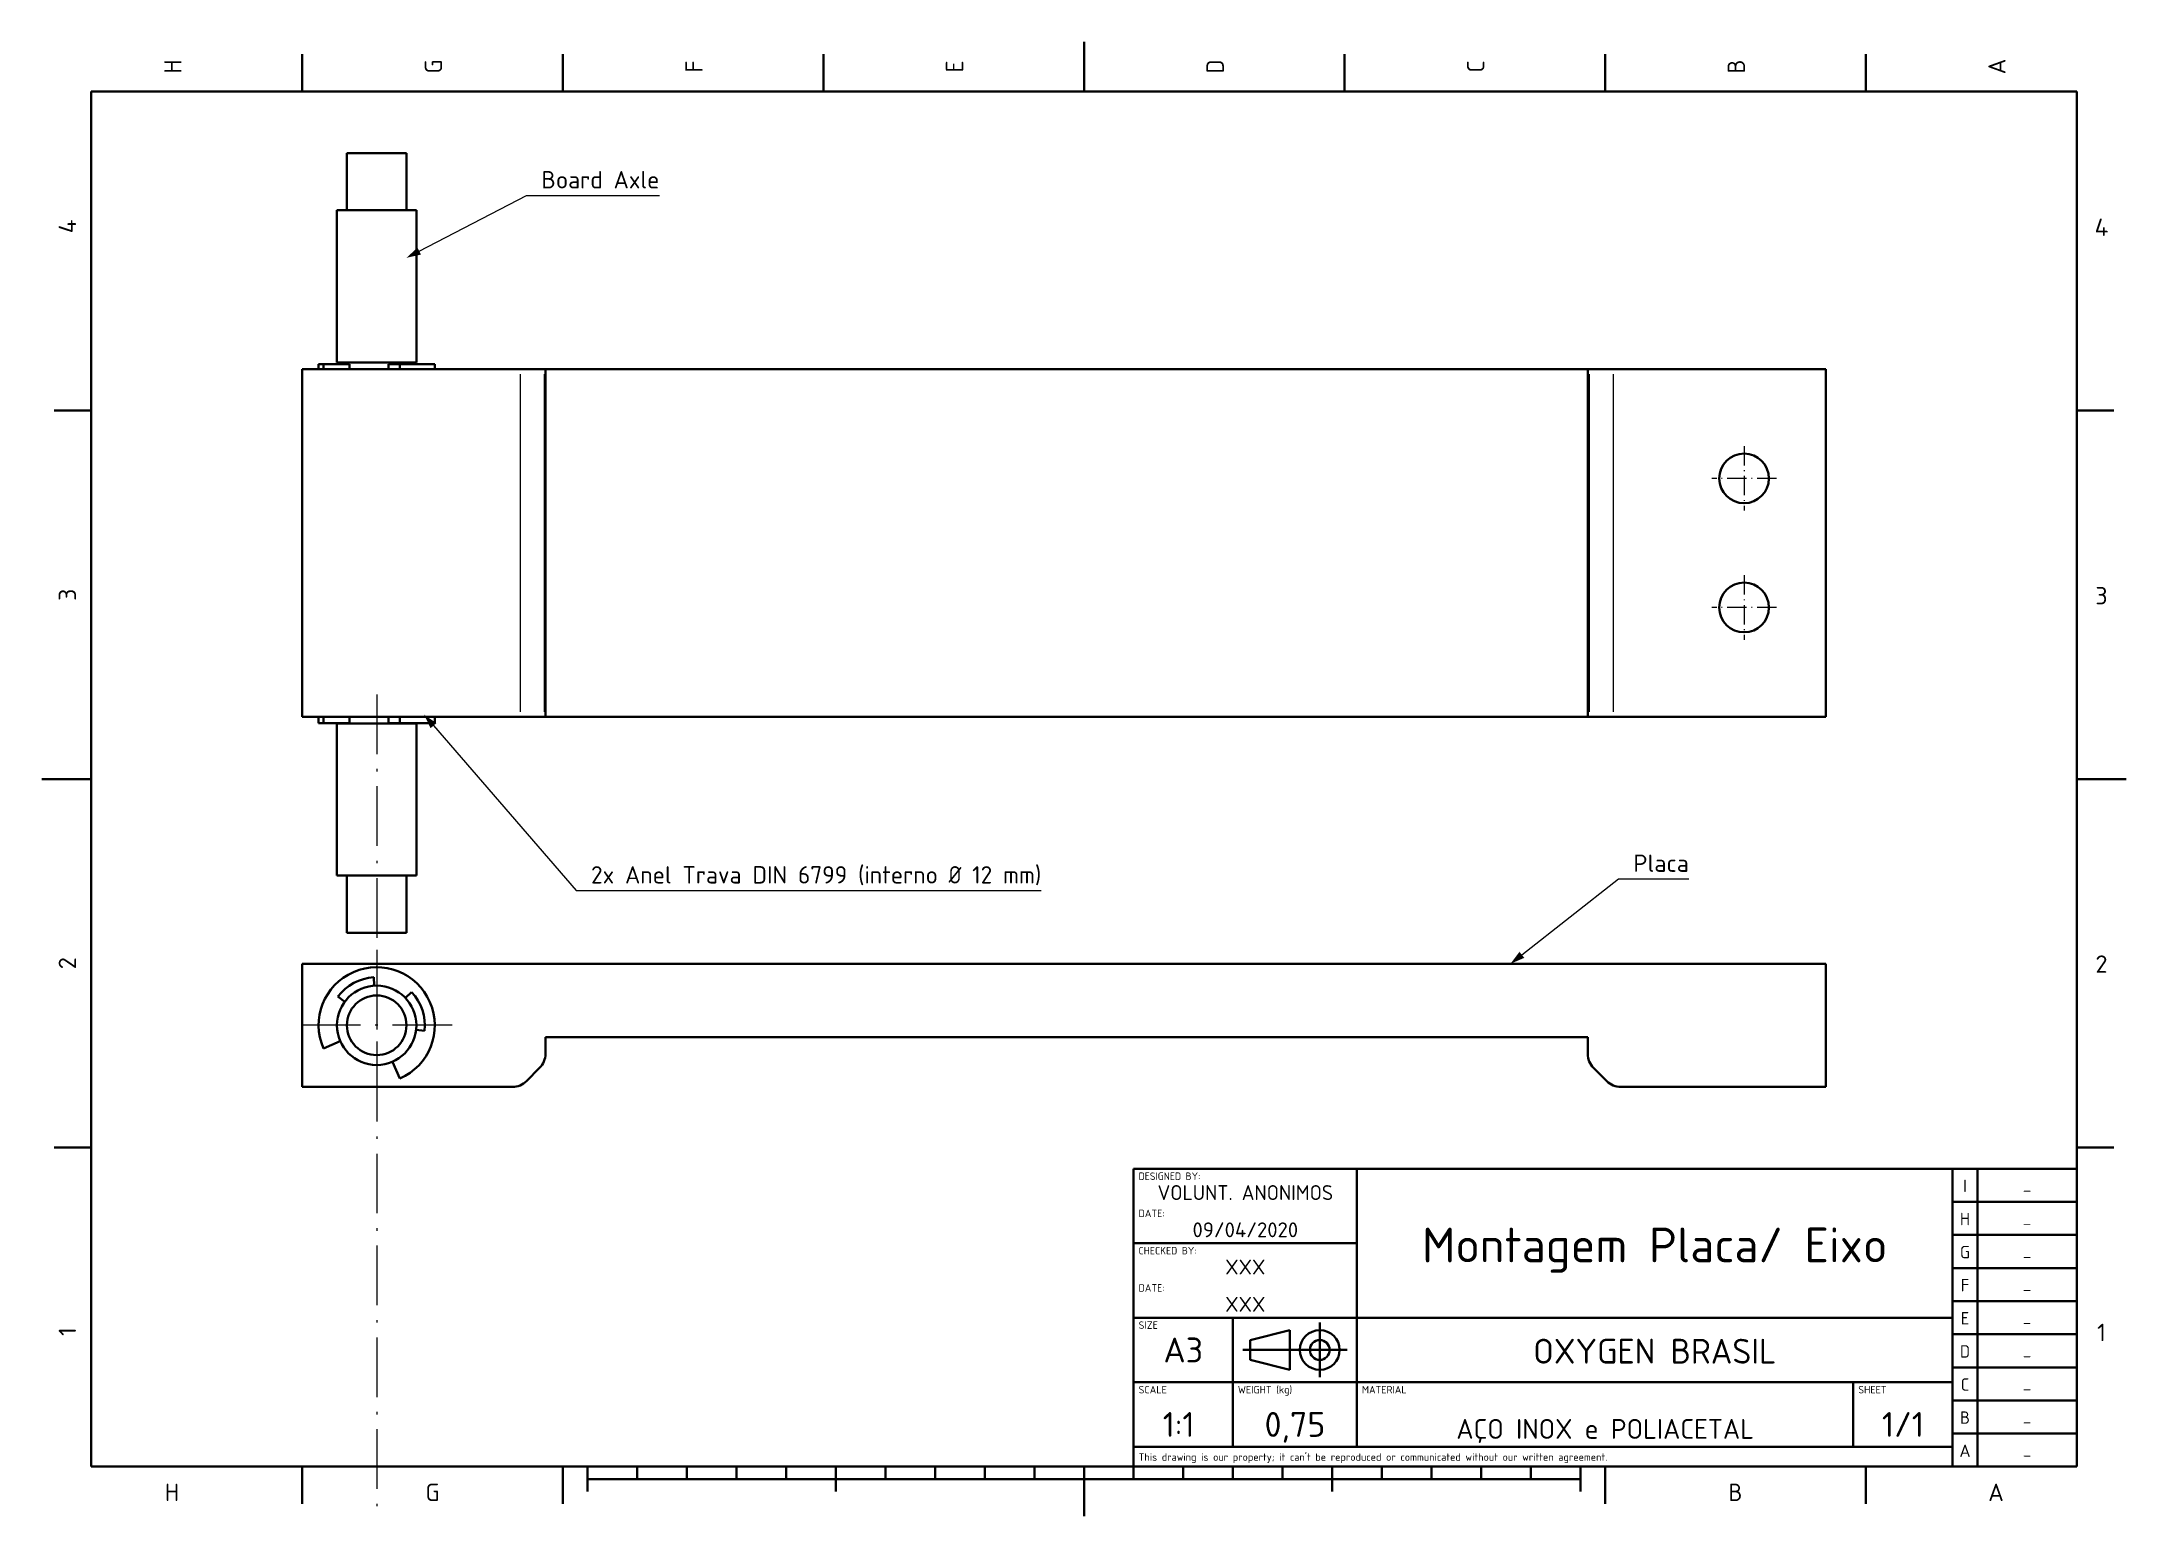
# Model space of a CAD drawing. Extents: x 0 to 420, y 0 to 297.
import ezdxf
from ezdxf.enums import TextEntityAlignment as Align

# ---------------------------------------------------------------- set-up
doc = ezdxf.new("R2010")
doc.units = 0
doc.linetypes.add('DASHDOT', pattern=[18.5, 12, -3, 0.5, -3])
doc.layers.get('0').update_dxf_attribs({"lineweight": 13})
doc.styles.get("Standard").update_dxf_attribs({"font": 'isocp.shx'})

# ---------------------------------------------------------------- blocks, each defined once
blk = doc.blocks.new('BLOCK812')
at = {"color": 7, "lineweight": 18, "width": 1.110901}
blk.add_text('A', height=3.5, dxfattribs=at).set_placement((392.176208, 3.076224), (395.323761, 3.076224), align=Align.FIT)
blk = doc.blocks.new('BLOCK813')
at = {"color": 7, "lineweight": 18, "width": 0.933334}
blk.add_text('H', height=3.5, dxfattribs=at).set_placement((24.85, 3.076224), (27.650002, 3.076224), align=Align.FIT)
blk = doc.blocks.new('BLOCK814')
at = {"color": 7, "lineweight": 18, "width": 0.933329}
blk.add_text('B', height=3.5, dxfattribs=at).set_placement((339.850006, 3.076224), (342.649994, 3.076224), align=Align.FIT)
blk = doc.blocks.new('BLOCK815')
at = {"color": 7, "lineweight": 18, "width": 0.933334}
blk.add_text('G', height=3.5, dxfattribs=at).set_placement((77.349998, 3.076224), (80.150002, 3.076224), align=Align.FIT)
blk = doc.blocks.new('BLOCK816')
at = {"color": 7, "lineweight": 18, "width": 0.933329}
blk.add_text('D', height=3.5, rotation=90, dxfattribs=at).set_placement((238.173782, 290.600006), (238.173782, 293.399994), align=Align.FIT)
blk = doc.blocks.new('BLOCK817')
at = {"color": 7, "lineweight": 18, "width": 0.863838}
blk.add_text('E', height=3.5, rotation=90, dxfattribs=at).set_placement((185.673782, 290.776215), (185.673782, 293.223755), align=Align.FIT)
blk = doc.blocks.new('BLOCK818')
at = {"color": 7, "lineweight": 18, "width": 0.815847}
blk.add_text('C', height=3.5, rotation=90, dxfattribs=at).set_placement((290.673767, 290.776215), (290.673767, 293.223755), align=Align.FIT)
blk = doc.blocks.new('BLOCK819')
at = {"color": 7, "lineweight": 18, "width": 0.863838}
blk.add_text('F', height=3.5, rotation=90, dxfattribs=at).set_placement((133.173782, 290.776215), (133.173782, 293.223755), align=Align.FIT)
blk = doc.blocks.new('BLOCK820')
at = {"color": 7, "lineweight": 18, "width": 0.933329}
blk.add_text('B', height=3.5, rotation=90, dxfattribs=at).set_placement((343.173767, 290.600006), (343.173767, 293.399994), align=Align.FIT)
blk = doc.blocks.new('BLOCK821')
at = {"color": 7, "lineweight": 18, "width": 0.933329}
blk.add_text('G', height=3.5, rotation=90, dxfattribs=at).set_placement((80.673775, 290.600006), (80.673775, 293.399994), align=Align.FIT)
blk = doc.blocks.new('BLOCK822')
at = {"color": 7, "lineweight": 18, "width": 1.110901}
blk.add_text('A', height=3.5, rotation=90, dxfattribs=at).set_placement((395.673767, 290.426208), (395.673767, 293.573761), align=Align.FIT)
blk = doc.blocks.new('BLOCK823')
at = {"color": 7, "lineweight": 18, "width": 0.933329}
blk.add_text('H', height=3.5, rotation=90, dxfattribs=at).set_placement((28.173777, 290.600006), (28.173777, 293.399994), align=Align.FIT)
blk = doc.blocks.new('BLOCK824')
at = {"color": 7, "lineweight": 18, "width": 0.863838}
blk.add_text('3', height=3.5, dxfattribs=at).set_placement((413.776215, 183.676224), (416.223755, 183.676224), align=Align.FIT)
blk = doc.blocks.new('BLOCK825')
at = {"color": 7, "lineweight": 18, "width": 0.863843}
blk.add_text('3', height=3.5, rotation=90, dxfattribs=at).set_placement((6.923776, 184.376236), (6.923776, 186.823792), align=Align.FIT)
blk = doc.blocks.new('BLOCK826')
at = {"color": 7, "lineweight": 18, "width": 0.863838}
blk.add_text('2', height=3.5, dxfattribs=at).set_placement((413.776215, 109.476227), (416.223755, 109.476227), align=Align.FIT)
blk = doc.blocks.new('BLOCK827')
at = {"color": 7, "lineweight": 18, "width": 0.863843}
blk.add_text('2', height=3.5, rotation=90, dxfattribs=at).set_placement((6.923776, 110.176224), (6.923776, 112.623779), align=Align.FIT)
blk = doc.blocks.new('BLOCK828')
at = {"color": 7, "lineweight": 18, "width": 0.933329}
blk.add_text('4', height=3.5, dxfattribs=at).set_placement((413.600006, 257.876221), (416.399994, 257.876221), align=Align.FIT)
blk = doc.blocks.new('BLOCK829')
at = {"color": 7, "lineweight": 18, "width": 0.933329}
blk.add_text('4', height=3.5, rotation=90, dxfattribs=at).set_placement((6.923776, 258.399994), (6.923776, 261.199982), align=Align.FIT)
blk = doc.blocks.new('BLOCK830')
at = {"color": 7, "lineweight": 18, "width": 0.953214}
blk.add_text('1', height=3.5, dxfattribs=at).set_placement((414.126221, 35.276226), (415.873779, 35.276226), align=Align.FIT)
blk = doc.blocks.new('BLOCK831')
at = {"color": 7, "lineweight": 18, "width": 0.95321}
blk.add_text('1', height=3.5, rotation=90, dxfattribs=at).set_placement((6.923776, 36.326225), (6.923776, 38.073776), align=Align.FIT)
blk = doc.blocks.new('BLOCK832')
at = {"color": 7, "lineweight": 18, "width": 0.779092}
blk.add_text("This drawing is our property; it can't be reproduced or communicated without our written agreement.", height=1.5, dxfattribs=at).set_placement((221, 11.175525), (315.437073, 11.175525), align=Align.FIT)
blk = doc.blocks.new('BLOCK833')
at = {"color": 7, "lineweight": 18, "width": 0.857432}
blk.add_text('SCALE', height=1.5, dxfattribs=at).set_placement((221, 24.751049), (226.695801, 24.751049), align=Align.FIT)
blk = doc.blocks.new('BLOCK834')
at = {"color": 7, "lineweight": 18, "width": 0.632}
blk.add_text('  1:1', height=5, dxfattribs=at).set_placement((219.755249, 16), (232.244766, 16), align=Align.FIT)
blk = doc.blocks.new('BLOCK835')
at = {"color": 7, "lineweight": 18, "width": 0.802234}
blk.add_text('WEIGHT (kg)', height=1.5, dxfattribs=at).set_placement((241, 24.751049), (251.944763, 24.751049), align=Align.FIT)
blk = doc.blocks.new('BLOCK836')
at = {"color": 7, "lineweight": 18, "width": 0.767144}
blk.add_text('0,75', height=5, dxfattribs=at).set_placement((246.381119, 16), (258.618896, 16), align=Align.FIT)
blk = doc.blocks.new('BLOCK837')
at = {"color": 7, "lineweight": 18, "width": 0.899371}
blk.add_text('MATERIAL', height=1.5, dxfattribs=at).set_placement((266, 24.751049), (274.993713, 24.751049), align=Align.FIT)
blk = doc.blocks.new('BLOCK838')
at = {"color": 7, "lineweight": 18, "width": 0.813498}
blk.add_text('AÇO INOX e POLIACETAL', height=4, dxfattribs=at).set_placement((285.016785, 15.6), (344.983215, 15.6), align=Align.FIT)
blk = doc.blocks.new('BLOCK839')
at = {"color": 7, "lineweight": 18, "width": 0.839691}
blk.add_text('SHEET', height=1.5, dxfattribs=at).set_placement((366, 24.751049), (371.697906, 24.751049), align=Align.FIT)
blk = doc.blocks.new('BLOCK840')
at = {"color": 7, "lineweight": 18, "width": 0.672753}
blk.add_text('1/1', height=5, dxfattribs=at).set_placement((370.755249, 16), (379.244751, 16), align=Align.FIT)
blk = doc.blocks.new('BLOCK841')
at = {"color": 7, "lineweight": 18, "width": 0.839548}
blk.add_text('SIZE', height=1.5, dxfattribs=at).set_placement((221, 37.751049), (224.897903, 37.751049), align=Align.FIT)
blk = doc.blocks.new('BLOCK842')
at = {"color": 7, "lineweight": 18, "width": 0.959161}
blk.add_text('A3', height=5, dxfattribs=at).set_placement((226.003494, 31), (233.996506, 31), align=Align.FIT)
blk = doc.blocks.new('BLOCK843')
at = {"color": 7, "lineweight": 18, "width": 0.832841}
blk.add_text('OXYGEN BRASIL', height=5, dxfattribs=at).set_placement((300.510498, 30.751749), (349.489502, 30.751749), align=Align.FIT)
blk = doc.blocks.new('BLOCK844')
at = {"color": 7, "lineweight": 18, "width": 0.779581}
blk.add_text('CHECKED BY:', height=1.5, dxfattribs=at).set_placement((221, 52.751049), (232.69371, 52.751049), align=Align.FIT)
blk = doc.blocks.new('BLOCK845')
at = {"color": 7, "lineweight": 18, "width": 0.993964}
blk.add_text('XXX', height=3, dxfattribs=at).set_placement((238.45314, 48.700001), (246.546844, 48.700001), align=Align.FIT)
blk = doc.blocks.new('BLOCK846')
at = {"color": 7, "lineweight": 18, "width": 0.9182}
blk.add_text('DATE:', height=1.5, dxfattribs=at).set_placement((221, 45.251049), (226.246857, 45.251049), align=Align.FIT)
blk = doc.blocks.new('BLOCK847')
at = {"color": 7, "lineweight": 18, "width": 0.993964}
blk.add_text('XXX', height=3, dxfattribs=at).set_placement((238.45314, 41.200001), (246.546844, 41.200001), align=Align.FIT)
blk = doc.blocks.new('BLOCK848')
at = {"color": 7, "lineweight": 18, "width": 0.802887}
blk.add_text('DESIGNED BY:', height=1.5, dxfattribs=at).set_placement((221, 67.751053), (233.444748, 67.751053), align=Align.FIT)
blk = doc.blocks.new('BLOCK849')
at = {"color": 7, "lineweight": 18, "width": 0.817531}
blk.add_text('VOLUNT. ANONIMOS', height=3, dxfattribs=at).set_placement((224.80629, 63.700001), (260.193695, 63.700001), align=Align.FIT)
blk = doc.blocks.new('BLOCK850')
at = {"color": 7, "lineweight": 18, "width": 0.9182}
blk.add_text('DATE:', height=1.5, dxfattribs=at).set_placement((221, 60.251049), (226.246857, 60.251049), align=Align.FIT)
blk = doc.blocks.new('BLOCK851')
at = {"color": 7, "lineweight": 18, "width": 0.741134}
blk.add_text('09/04/2020', height=3, dxfattribs=at).set_placement((231.859436, 56.200001), (253.140564, 56.200001), align=Align.FIT)
blk = doc.blocks.new('BLOCK852')
at = {"color": 7, "lineweight": 18, "width": 0.762044}
blk.add_text('Montagem Placa/ Eixo', height=7, dxfattribs=at).set_placement((278.134277, 51.152447), (371.865723, 51.152447), align=Align.FIT)
blk = doc.blocks.new('BLOCK853')
at = {"color": 7, "lineweight": 18, "width": 1.110905}
blk.add_text('A', height=2.5, dxfattribs=at).set_placement((386.375885, 11.959208), (388.624146, 11.959208), align=Align.FIT)
blk = doc.blocks.new('BLOCK854')
at = {"color": 7, "lineweight": 18, "width": 1.180341}
blk.add_text('_', height=2, dxfattribs=at).set_placement((399.100708, 12.234033), (400.899323, 12.234033), align=Align.FIT)
blk = doc.blocks.new('BLOCK855')
at = {"color": 7, "lineweight": 18, "width": 0.933333}
blk.add_text('B', height=2.5, dxfattribs=at).set_placement((386.5, 18.625874), (388.5, 18.625874), align=Align.FIT)
blk = doc.blocks.new('BLOCK856')
at = {"color": 7, "lineweight": 18, "width": 1.180341}
blk.add_text('_', height=2, dxfattribs=at).set_placement((399.100708, 18.9007), (400.899323, 18.9007), align=Align.FIT)
blk = doc.blocks.new('BLOCK857')
at = {"color": 7, "lineweight": 18, "width": 0.815855}
blk.add_text('C', height=2.5, dxfattribs=at).set_placement((386.625885, 25.29254), (388.374146, 25.29254), align=Align.FIT)
blk = doc.blocks.new('BLOCK858')
at = {"color": 7, "lineweight": 18, "width": 1.180341}
blk.add_text('_', height=2, dxfattribs=at).set_placement((399.100708, 25.567366), (400.899323, 25.567366), align=Align.FIT)
blk = doc.blocks.new('BLOCK859')
at = {"color": 7, "lineweight": 18, "width": 0.933333}
blk.add_text('D', height=2.5, dxfattribs=at).set_placement((386.5, 31.959206), (388.5, 31.959206), align=Align.FIT)
blk = doc.blocks.new('BLOCK860')
at = {"color": 7, "lineweight": 18, "width": 1.180341}
blk.add_text('_', height=2, dxfattribs=at).set_placement((399.100708, 32.234032), (400.899323, 32.234032), align=Align.FIT)
blk = doc.blocks.new('BLOCK861')
at = {"color": 7, "lineweight": 18, "width": 0.863846}
blk.add_text('E', height=2.5, dxfattribs=at).set_placement((386.625885, 38.625874), (388.374146, 38.625874), align=Align.FIT)
blk = doc.blocks.new('BLOCK862')
at = {"color": 7, "lineweight": 18, "width": 1.180341}
blk.add_text('_', height=2, dxfattribs=at).set_placement((399.100708, 38.9007), (400.899323, 38.9007), align=Align.FIT)
blk = doc.blocks.new('BLOCK863')
at = {"color": 7, "lineweight": 18, "width": 0.863846}
blk.add_text('F', height=2.5, dxfattribs=at).set_placement((386.625885, 45.292542), (388.374146, 45.292542), align=Align.FIT)
blk = doc.blocks.new('BLOCK864')
at = {"color": 7, "lineweight": 18, "width": 1.180341}
blk.add_text('_', height=2, dxfattribs=at).set_placement((399.100708, 45.567368), (400.899323, 45.567368), align=Align.FIT)
blk = doc.blocks.new('BLOCK865')
at = {"color": 7, "lineweight": 18, "width": 0.933333}
blk.add_text('G', height=2.5, dxfattribs=at).set_placement((386.5, 51.959206), (388.5, 51.959206), align=Align.FIT)
blk = doc.blocks.new('BLOCK866')
at = {"color": 7, "lineweight": 18, "width": 1.180341}
blk.add_text('_', height=2, dxfattribs=at).set_placement((399.100708, 52.234032), (400.899323, 52.234032), align=Align.FIT)
blk = doc.blocks.new('BLOCK867')
at = {"color": 7, "lineweight": 18, "width": 0.933333}
blk.add_text('H', height=2.5, dxfattribs=at).set_placement((386.5, 58.625874), (388.5, 58.625874), align=Align.FIT)
blk = doc.blocks.new('BLOCK868')
at = {"color": 7, "lineweight": 18, "width": 1.180341}
blk.add_text('_', height=2, dxfattribs=at).set_placement((399.100708, 58.9007), (400.899323, 58.9007), align=Align.FIT)
blk = doc.blocks.new('BLOCK869')
at = {"color": 7, "lineweight": 18, "width": 1.571347}
blk.add_text('I', height=2.5, dxfattribs=at).set_placement((387.125885, 65.292542), (387.874146, 65.292542), align=Align.FIT)
blk = doc.blocks.new('BLOCK870')
at = {"color": 7, "lineweight": 18, "width": 1.180341}
blk.add_text('_', height=2, dxfattribs=at).set_placement((399.100708, 65.56736), (400.899323, 65.56736), align=Align.FIT)
blk = doc.blocks.new('BLOCK871')
at = {"color": 7, "lineweight": 18}
blk.add_lwpolyline([(-91.734871, -36.800972), (-63, -70), (30.712822, -70)], dxfattribs=at)
blk.add_solid([(-91.147781, -36.292828), (-93.631294, -34.609924), (-92.32196, -37.30912)], dxfattribs=at)
for s, width, p, p2 in [('2x Anel Trava DIN 6799 (interno ', 0.769281, (-60, -68.599998), (12.055946, -68.599998)), ('%%c', 0.905882, (12.055946, -68.599998), (14.622612, -68.599998)), (' 12 mm)', 0.63514, (14.622612, -68.599998), (30.712822, -68.599998))]:
    blk.add_text(s, height=3.5, dxfattribs=dict(at, width=width)).set_placement(p, p2, align=Align.FIT)
blk = doc.blocks.new('BLOCK872')
at = {"color": 7, "lineweight": 18}
blk.add_lwpolyline([(-94.608261, 58.767914), (-73, 70), (-46.214684, 70)], dxfattribs=at)
blk.add_solid([(-94.96637, 59.456856), (-97.17942, 57.431412), (-94.250145, 58.078976)], dxfattribs=at)
at = {"color": 7, "lineweight": 18, "width": 0.839482}
blk.add_text('Board Axle', height=3.5, dxfattribs=at).set_placement((-70, 71.400002), (-46.214684, 71.400002), align=Align.FIT)
blk = doc.blocks.new('BLOCK873')
at = {"color": 7, "linetype": 'DASHDOT', "lineweight": 18, "ltscale": 0.325}
for p, q in [((172.320587, 19.5), (172.320587, 6.5)), ((178.820587, 13), (165.820587, 13))]:
    blk.add_line(p, q, dxfattribs=at)
blk = doc.blocks.new('BLOCK874')
at = {"color": 7, "linetype": 'DASHDOT', "lineweight": 18, "ltscale": 0.325}
for p, q in [((172.320587, -6.5), (172.320587, -19.5)), ((178.820587, -13), (165.820587, -13))]:
    blk.add_line(p, q, dxfattribs=at)
blk = doc.blocks.new('BLOCK875')
at = {"color": 7, "lineweight": 35}
for p, q in [((-97.596911, 78.5), (-109.179416, 78.5)), ((-109.179416, 67), (-109.179416, 78.5)), ((-97.179416, 78.5), (-97.596911, 78.5)), ((-97.179416, 67), (-97.179416, 78.5)), ((-106.111426, 67), (-111.179416, 67)), ((-111.179416, 36.35), (-111.179416, 67)), ((-95.179416, 67), (-106.111426, 67)), ((-95.179416, 36.35), (-95.179416, 67)), ((-75.836271, 35), (-118.179416, 35)), ((-118.179416, 35), (-118.179416, -35)), ((-114.879416, 36), (-113.909019, 36)), ((-114.879416, 36), (-114.879416, 35.00001)), ((-113.909019, 36), (-113.909019, 35.000006)), ((-108.681777, 36), (-113.909019, 36)), ((-106.111426, 36.35), (-111.179416, 36.35)), ((-109.179416, 36), (-109.179416, 36.35)), ((-108.681777, 36), (-108.681777, 35)), ((-95.179416, 36.35), (-106.111426, 36.35)), ((-100.786922, 36), (-98.514052, 36)), ((-100.786922, 36), (-100.786922, 35)), ((-98.514052, 36), (-91.479416, 36)), ((-98.514052, 36), (-98.514052, 35.000001)), ((-97.179416, 36), (-97.179416, 36.35)), ((-91.479416, 36), (-91.479416, 35.00001)), ((-75.836271, 35), (-73.007843, 35)), ((-73.007843, 35), (-70.350989, 35)), ((-70.350989, 35), (-69.179416, 35)), ((140.820584, 35), (-69.179416, 35)), ((-69.179416, 35), (-69.179416, -35)), ((140.820584, 35), (141.992157, 35)), ((140.820584, 35), (140.820584, -35)), ((144.649011, 35), (141.992157, 35)), ((144.649011, 35), (147.477438, 35)), ((188.820584, 35), (147.477438, 35)), ((188.820584, 35), (188.820584, -35)), ((-75.836271, -35), (-118.179416, -35)), ((-114.879416, -35), (-113.909019, -35)), ((-114.879416, -35), (-114.879416, -36.3)), ((-114.879416, -36.3), (-113.909019, -36.3)), ((-113.909019, -35), (-113.909019, -36.3)), ((-108.681777, -35), (-113.909019, -35)), ((-108.681777, -36.3), (-113.909019, -36.3)), ((-106.111426, -36.35), (-111.179416, -36.35)), ((-111.179416, -67), (-111.179416, -36.35)), ((-106.111426, -35), (-110.515897, -35)), ((-109.179416, -36.35), (-109.179416, -36.3)), ((-108.681777, -35), (-108.681777, -36.3)), ((-99.989424, -35), (-106.111426, -35)), ((-95.179416, -36.35), (-106.111426, -36.35)), ((-100.786922, -35), (-98.514052, -35)), ((-100.786922, -35), (-100.786922, -36.3)), ((-100.786922, -36.3), (-98.514052, -36.3)), ((-98.514052, -35), (-91.479416, -35)), ((-98.514052, -35), (-98.514052, -36.3)), ((-98.514052, -36.3), (-91.479416, -36.3)), ((-97.179416, -36.35), (-97.179416, -36.3)), ((-95.179416, -67), (-95.179416, -36.35)), ((-91.479416, -35), (-91.479416, -36.3)), ((-75.836271, -35), (-73.007843, -35)), ((-73.007843, -35), (-70.350989, -35)), ((-70.350989, -35), (-69.179416, -35)), ((140.820584, -35), (-69.179416, -35)), ((140.820584, -35), (141.992157, -35)), ((144.649011, -35), (141.992157, -35)), ((144.649011, -35), (147.477438, -35)), ((188.820584, -35), (147.477438, -35)), ((-106.111426, -67), (-111.179416, -67)), ((-109.179416, -78.5), (-109.179416, -67)), ((-95.179416, -67), (-106.111426, -67)), ((-97.179416, -78.5), (-97.179416, -67)), ((-97.596911, -78.5), (-109.179416, -78.5)), ((-97.179416, -78.5), (-97.596911, -78.5))]:
    blk.add_line(p, q, dxfattribs=at)
at = {"color": 7, "lineweight": 18}
for p, q in [((-74.286403, 34), (-74.286403, -34)), ((-69.437704, 34), (-69.437704, -34)), ((141.078872, 34), (141.078872, -34)), ((145.92757, 34), (145.92757, -34))]:
    blk.add_line(p, q, dxfattribs=at)
at = {"color": 7, "lineweight": 35}
for centre in [(172.320584, 13), (172.320584, -13)]:
    blk.add_circle(centre, 5, dxfattribs=at)
blk = doc.blocks.new('BLOCK876')
at = {"color": 7, "lineweight": 18}
blk.add_lwpolyline([(127.545334, 124.696175), (147, 140), (161.195099, 140)], dxfattribs=at)
blk.add_solid([(127.065277, 125.306442), (125.267784, 122.904556), (128.025391, 124.085907)], dxfattribs=at)
at = {"color": 7, "lineweight": 18, "width": 0.829267}
blk.add_text('Placa', height=3.5, dxfattribs=at).set_placement((150, 141.399994), (161.195099, 141.399994), align=Align.FIT)
blk = doc.blocks.new('BLOCK877')
at = {"color": 7, "linetype": 'DASHDOT', "lineweight": 18}
for p, q in [((-103.179413, 125.714554), (-103.179413, 95.294556)), ((-87.969414, 110.504555), (-118.38942, 110.504555))]:
    blk.add_line(p, q, dxfattribs=at)
blk = doc.blocks.new('BLOCK878')
at = {"color": 7, "lineweight": 35}
for p, q in [((-118.179416, 98.104557), (-118.179416, 122.904557)), ((188.820584, 122.904557), (-118.179416, 122.904557)), ((188.820584, 122.904557), (188.820584, 98.104557)), ((-103.667806, 118.489665), (-103.771587, 120.186465)), ((-109.610292, 115.263155), (-110.976828, 116.274338)), ((-97.376413, 116.011402), (-96.143285, 117.181597)), ((-95.230856, 109.598933), (-93.541769, 109.406486)), ((-110.515896, 107.314565), (-113.909019, 105.839193)), ((140.820584, 108.104557), (-69.179416, 108.104557)), ((-69.179416, 108.104557), (-69.179416, 104.761412)), ((140.820584, 104.761412), (140.820584, 108.104557)), ((-99.989436, 103.168105), (-98.514052, 99.774954)), ((-73.007843, 99.27613), (-70.350989, 101.932984)), ((144.649011, 99.27613), (141.992157, 101.932984)), ((-75.836271, 98.104557), (-118.179416, 98.104557)), ((188.820584, 98.104557), (147.477438, 98.104557))]:
    blk.add_line(p, q, dxfattribs=at)
for radius in [8, 6]:
    blk.add_circle((-103.179416, 110.504557), radius, dxfattribs=at)
for centre, radius, start, end in [((-103.179416, 110.504557), 11.7, 293.5, 203.5), ((-103.179416, 110.504557), 9.7, 93.5, 143.5), ((-103.179416, 110.504557), 9.7, 353.5, 43.5), ((-73.179416, 104.761412), 4, 315, 0), ((144.820584, 104.761412), 4, 180, 225), ((-75.836271, 102.104557), 4, 270, 315), ((147.477438, 102.104557), 4, 225, 270)]:
    blk.add_arc(centre, radius, start, end, dxfattribs=at)

msp = doc.modelspace()

# ---------------------------------------------------------------- linework, layer by layer
at = {"color": 7, "lineweight": 35}
for p, q in [((52.5, 287), (52.5, 294.5)), ((105, 287), (105, 294.5)), ((157.5, 287), (157.5, 294.5)), ((210, 287), (210, 297)), ((262.5, 287), (262.5, 294.5)), ((315, 287), (315, 294.5)), ((367.5, 287), (367.5, 294.5)), ((410, 287), (10, 287)), ((10, 287), (10, 10)), ((410, 10), (410, 287)), ((10, 222.7), (2.5, 222.7)), ((410, 222.7), (417.5, 222.7)), ((10, 148.5), (0, 148.5)), ((410, 148.5), (420, 148.5)), ((10, 74.3), (2.5, 74.3)), ((410, 74.3), (417.5, 74.3)), ((220, 10), (220, 70)), ((220, 70), (410, 70)), ((265, 14), (265, 70)), ((385, 10), (385, 70)), ((390, 10), (390, 70)), ((410, 70), (410, 10)), ((385, 63.333333), (410, 63.333333)), ((220, 55), (265, 55)), ((385, 56.666667), (410, 56.666667)), ((385, 50), (410, 50)), ((385, 43.333333), (410, 43.333333)), ((220, 40), (385, 40)), ((240, 14), (240, 40)), ((257.5, 28), (257.5, 39)), ((243.5, 35.5), (251.5, 37.5)), ((243.5, 31.5), (243.5, 35.5)), ((251.5, 37.5), (251.5, 29.5)), ((385, 36.666667), (410, 36.666667)), ((242, 33.5), (263, 33.5)), ((251.5, 29.5), (243.5, 31.5)), ((385, 30), (410, 30)), ((220, 27), (385, 27)), ((365, 14), (365, 27)), ((385, 23.333333), (410, 23.333333)), ((220, 14), (385, 14)), ((385, 16.666667), (410, 16.666667)), ((10, 10), (410, 10)), ((52.5, 10), (52.5, 2.5)), ((105, 10), (105, 2.5)), ((110, 10), (110, 5)), ((120, 10), (120, 7.5)), ((130, 10), (130, 7.5)), ((140, 10), (140, 7.5)), ((150, 10), (150, 7.5)), ((160, 10), (160, 5)), ((170, 10), (170, 7.5)), ((180, 10), (180, 7.5)), ((190, 10), (190, 7.5)), ((200, 10), (200, 7.5)), ((210, 10), (210, 0)), ((220, 10), (220, 7.5)), ((220, 10), (410, 10)), ((230, 10), (230, 7.5)), ((240, 10), (240, 7.5)), ((250, 10), (250, 7.5)), ((260, 10), (260, 5)), ((270, 10), (270, 7.5)), ((280, 10), (280, 7.5)), ((290, 10), (290, 7.5)), ((300, 10), (300, 7.5)), ((310, 10), (310, 5)), ((315, 10), (315, 2.5)), ((367.5, 10), (367.5, 2.5)), ((110, 7.5), (310, 7.5))]:
    msp.add_line(p, q, dxfattribs=at)
at = {"color": 7, "linetype": 'DASHDOT', "lineweight": 18}
msp.add_line((67.494385, 165.523622), (67.494385, 0.513221), dxfattribs=at)
at = {"color": 7, "lineweight": 35}
for radius in [4, 2]:
    msp.add_circle((257.5, 33.5), radius, dxfattribs=at)

# ---------------------------------------------------------------- block references
at = {"lineweight": 0}
for name, p in [('BLOCK823', (0, 0)), ('BLOCK821', (0, 0)), ('BLOCK819', (0, 0)), ('BLOCK817', (0, 0)), ('BLOCK816', (0, 0)), ('BLOCK818', (0, 0)), ('BLOCK820', (0, 0)), ('BLOCK822', (0, 0)), ('BLOCK875', (170.673798, 196.048622)), ('BLOCK872', (170.673798, 196.048622)), ('BLOCK829', (0, 0)), ('BLOCK828', (0, 0)), ('BLOCK873', (170.673798, 196.048622)), ('BLOCK874', (170.673798, 196.048622)), ('BLOCK825', (0, 0)), ('BLOCK824', (0, 0)), ('BLOCK871', (170.673798, 196.048622)), ('BLOCK876', (170.673798, -11.611987)), ('BLOCK877', (170.673798, -11.611987)), ('BLOCK827', (0, 0)), ('BLOCK878', (170.673798, -11.611987)), ('BLOCK826', (0, 0)), ('BLOCK848', (0, 0)), ('BLOCK869', (0, 0)), ('BLOCK849', (0, 0)), ('BLOCK870', (0, 0)), ('BLOCK850', (0, 0)), ('BLOCK851', (0, 0)), ('BLOCK867', (0, 0)), ('BLOCK868', (0, 0)), ('BLOCK852', (0, 0)), ('BLOCK844', (0, 0)), ('BLOCK845', (0, 0)), ('BLOCK865', (0, 0)), ('BLOCK866', (0, 0)), ('BLOCK846', (0, 0)), ('BLOCK863', (0, 0)), ('BLOCK847', (0, 0)), ('BLOCK864', (0, 0)), ('BLOCK841', (0, 0)), ('BLOCK861', (0, 0)), ('BLOCK862', (0, 0)), ('BLOCK830', (0, 0)), ('BLOCK831', (0, 0)), ('BLOCK842', (0, 0)), ('BLOCK843', (0, 0)), ('BLOCK859', (0, 0)), ('BLOCK860', (0, 0)), ('BLOCK833', (0, 0)), ('BLOCK835', (0, 0)), ('BLOCK837', (0, 0)), ('BLOCK839', (0, 0)), ('BLOCK857', (0, 0)), ('BLOCK858', (0, 0)), ('BLOCK834', (0, 0)), ('BLOCK836', (0, 0)), ('BLOCK840', (0, 0)), ('BLOCK855', (0, 0)), ('BLOCK838', (0, 0)), ('BLOCK856', (0, 0)), ('BLOCK832', (0, 0)), ('BLOCK853', (0, 0)), ('BLOCK854', (0, 0)), ('BLOCK813', (0, 0)), ('BLOCK815', (0, 0)), ('BLOCK814', (0, 0)), ('BLOCK812', (0, 0))]:
    msp.add_blockref(name, p, dxfattribs=at)

doc.saveas('drawing.dxf')
